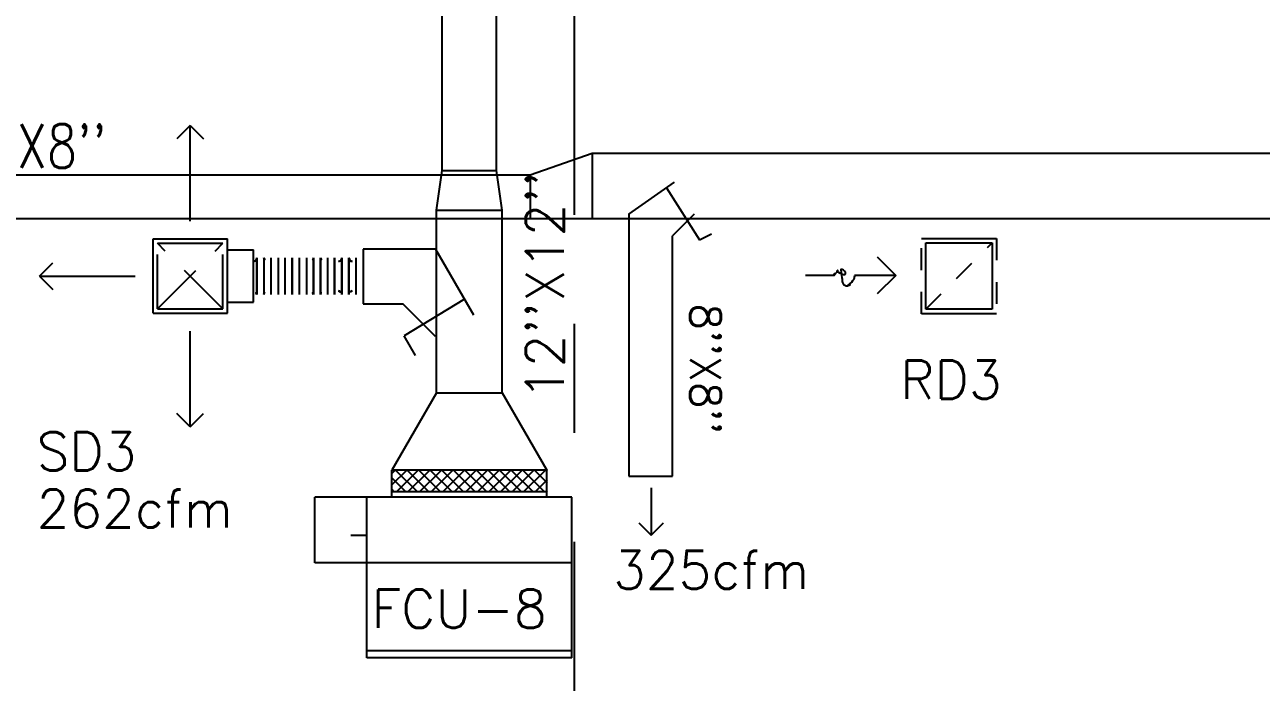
# Model space of a CAD drawing. Extents: x 417866230.2 to 417866327.8, y 43498045.5 to 43498135.4.
# Drawn here: x 417866264.47 to 417866270.15, y 43498086.09 to 43498089.11 of the extents above; entities that cross this region are included whole.
import ezdxf

# ---------------------------------------------------------------- set-up
doc = ezdxf.new("R2010")
doc.units = 0
doc.header["$MEASUREMENT"] = 0
doc.linetypes.add('CENTERX2', pattern=[4, 2.5, -0.5, 0.5, -0.5])
doc.linetypes.add('HIDDEN', pattern=[0.375, 0.25, -0.125])
doc.layers.get('0').update_dxf_attribs({"linetype": 'CONTINUOUS'})
for name, color, linetype in [('AXES', 11, 'CENTERX2'), ('DUCT', 6, 'CONTINUOUS'), ('FCU', 6, 'CONTINUOUS'), ('M-AC-FLEX', 3, 'CONTINUOUS'), ('M-EGU.', 2, 'CONTINUOUS'), ('SCD', 2, 'CONTINUOUS')]:
    doc.layers.add(name, color=color, linetype=linetype)
doc.styles.add('ROMANS', font='ROMANS.shx', dxfattribs={"width": 0.6})

# ---------------------------------------------------------------- blocks, each defined once
blk = doc.blocks.new('15RCD')
at = {"layer": 'M-EGU.', "linetype": 'HIDDEN'}
for p, q in [((-215.5, -215.5), (-215.5, 215.5)), ((-215.5, 215.5), (215.5, 215.5)), ((215.5, 215.5), (215.5, -215.5)), ((-190.5, -190.5), (190.5, 190.5)), ((215.5, -215.5), (-215.5, -215.5))]:
    blk.add_line(p, q, dxfattribs=at)
at = {"layer": 'M-EGU.'}
for p, q in [((-190.5, -190.5), (-190.5, 190.5)), ((-190.5, 190.5), (190.5, 190.5)), ((190.5, 190.5), (190.5, -190.5)), ((-468.7, 110.1), (-362.7, 4)), ((-717.7, 4), (-880.4, 4)), ((-362.7, 4), (-598.2, 4)), ((-362.7, 4), (-468.7, -102)), ((190.5, -190.5), (-190.5, -190.5))]:
    blk.add_line(p, q, dxfattribs=at)
blk.add_lwpolyline([(-717.7, 4, -0.1324), (-701, 28.2, -0.15664), (-677.9, 37.7, -0.736612), (-658.9, -9.5, 0.774232), (-638, -55.2, 0.203349), (-606.4, -34.6, 0.193808), (-598.2, 4)], format="xyb", dxfattribs=at)
blk = doc.blocks.new('*X118')
at = {"color": 0}
for p, q in [((23911.7, -1650.2), (23966, -1595.9)), ((23911.7, -1597.2), (23912.9, -1595.9)), ((23969.8, -1695.9), (23911.7, -1637.8)), ((23919, -1695.9), (24019, -1595.9)), ((24022.8, -1695.9), (23922.8, -1595.9)), ((23972, -1695.9), (24072, -1595.9)), ((24075.9, -1695.9), (23975.9, -1595.9)), ((24025.1, -1695.9), (24125.1, -1595.9)), ((24128.9, -1695.9), (24028.9, -1595.9)), ((24078.1, -1695.9), (24178.1, -1595.9)), ((24181.9, -1695.9), (24081.9, -1595.9)), ((24131.1, -1695.9), (24231.1, -1595.9)), ((24235, -1695.9), (24135, -1595.9)), ((24184.2, -1695.9), (24284.2, -1595.9)), ((24288, -1695.9), (24188, -1595.9)), ((24237.2, -1695.9), (24337.2, -1595.9)), ((24341, -1695.9), (24241, -1595.9)), ((24290.2, -1695.9), (24390.2, -1595.9)), ((24394.1, -1695.9), (24294.1, -1595.9)), ((24343.3, -1695.9), (24443.3, -1595.9)), ((24447.1, -1695.9), (24347.1, -1595.9)), ((24396.3, -1695.9), (24496.3, -1595.9)), ((24500.1, -1695.9), (24400.1, -1595.9)), ((24449.3, -1695.9), (24549.3, -1595.9)), ((24553.2, -1695.9), (24453.2, -1595.9)), ((24502.4, -1695.9), (24602.4, -1595.9)), ((24606.2, -1695.9), (24506.2, -1595.9)), ((24555.4, -1695.9), (24623.7, -1627.6)), ((24623.7, -1660.4), (24559.2, -1595.9)), ((24623.7, -1607.4), (24612.3, -1595.9)), ((23916.8, -1695.9), (23911.7, -1690.9)), ((24608.4, -1695.9), (24623.7, -1680.7))]:
    blk.add_line(p, q, dxfattribs=at)

msp = doc.modelspace()

# ---------------------------------------------------------------- linework, layer by layer
at = {"layer": 'AXES'}
msp.add_line((417866266.9969, 43498056.2378), (417866266.9969, 43498134.7153), dxfattribs=at)
at = {"layer": 'DUCT'}
for p, q in [((417866266.3891, 43498088.441), (417866266.3891, 43498092.2138)), ((417866266.6391, 43498088.441), (417866266.6391, 43498092.2138)), ((417866266.7925, 43498088.4203), (417866267.078, 43498088.5203)), ((417866267.078, 43498088.5203), (417866284.5263, 43498088.5203)), ((417866267.078, 43498088.5203), (417866267.078, 43498088.2203)), ((417866264.138, 43498088.4203), (417866266.7925, 43498088.4203)), ((417866266.3641, 43498088.2581), (417866266.3891, 43498088.441)), ((417866266.3891, 43498088.441), (417866266.6391, 43498088.441)), ((417866266.6641, 43498088.2581), (417866266.6391, 43498088.441)), ((417866266.7925, 43498088.4203), (417866266.7925, 43498088.2203)), ((417866267.2458, 43498088.24), (417866267.4557, 43498088.387)), ((417866267.4189, 43498088.3612), (417866267.5691, 43498088.1219)), ((417866266.3641, 43498088.2581), (417866266.6641, 43498088.2581)), ((417866266.3641, 43498087.42), (417866266.3641, 43498088.2581)), ((417866266.6641, 43498087.42), (417866266.6641, 43498088.2581)), ((417866267.2458, 43498088.24), (417866267.2458, 43498087.0383)), ((417866267.5458, 43498088.24), (417866267.4458, 43498088.14)), ((417866264.138, 43498088.2203), (417866275.018, 43498088.2203)), ((417866267.4458, 43498087.0383), (417866267.4458, 43498088.14)), ((417866267.5691, 43498088.1219), (417866267.6255, 43498088.1506)), ((417866267.5691, 43498088.1219), (417866267.5691, 43498088.1219)), ((417866266.0267, 43498088.0795), (417866266.0267, 43498087.8295)), ((417866266.3589, 43498088.0795), (417866266.0267, 43498088.0795)), ((417866266.3589, 43498088.0795), (417866266.5328, 43498087.7783)), ((417866266.4916, 43498087.8496), (417866266.2146, 43498087.6824)), ((417866266.0267, 43498087.8295), (417866266.2089, 43498087.8295)), ((417866266.3589, 43498087.6795), (417866266.2089, 43498087.8295)), ((417866266.2667, 43498087.5922), (417866266.2146, 43498087.6824)), ((417866266.3641, 43498087.42), (417866266.1581, 43498087.0668)), ((417866266.3641, 43498087.42), (417866266.6641, 43498087.42)), ((417866266.6641, 43498087.42), (417866266.8701, 43498087.0668)), ((417866267.2458, 43498087.0383), (417866267.4458, 43498087.0383))]:
    msp.add_line(p, q, dxfattribs=at)
at = {"layer": 'FCU', "color": 3}
for p, q in [((417866266.8701, 43498087.0668), (417866266.1581, 43498087.0668)), ((417866266.1581, 43498086.9418), (417866266.1581, 43498087.0668)), ((417866266.8701, 43498086.9418), (417866266.8701, 43498087.0668)), ((417866266.0441, 43498086.9418), (417866265.8061, 43498086.9418)), ((417866265.8061, 43498086.6418), (417866265.8061, 43498086.9418)), ((417866266.8701, 43498086.9668), (417866266.1581, 43498086.9668)), ((417866266.0441, 43498086.7668), (417866265.9707, 43498086.7668)), ((417866266.0441, 43498086.6418), (417866265.8061, 43498086.6418)), ((417866266.9841, 43498086.2368), (417866266.0441, 43498086.2368))]:
    msp.add_line(p, q, dxfattribs=at)
at = {"layer": 'FCU', "color": 6}
for p, q in [((417866266.0441, 43498086.2048), (417866266.0441, 43498086.9418)), ((417866266.9841, 43498086.9418), (417866266.0441, 43498086.9418)), ((417866266.9841, 43498086.2048), (417866266.9841, 43498086.9418)), ((417866266.9841, 43498086.6418), (417866266.0441, 43498086.6418)), ((417866266.9841, 43498086.2048), (417866266.0441, 43498086.2048))]:
    msp.add_line(p, q, dxfattribs=at)
at = {"layer": 'M-AC-FLEX', "color": 11}
for p, q in [((417866265.5396, 43498088.0396), (417866265.5396, 43498087.8716)), ((417866265.5396, 43498088.0396), (417866265.5396, 43498087.8716)), ((417866265.5396, 43498087.8713), (417866265.5396, 43498088.0394)), ((417866265.5396, 43498087.8713), (417866265.5396, 43498088.0394)), ((417866265.5716, 43498088.0396), (417866265.5716, 43498087.8716)), ((417866265.6042, 43498088.0396), (417866265.6042, 43498087.8716)), ((417866265.6042, 43498088.0396), (417866265.6042, 43498087.8716)), ((417866265.6368, 43498088.0396), (417866265.6368, 43498087.8716)), ((417866265.6368, 43498088.0396), (417866265.6368, 43498087.8716)), ((417866265.6694, 43498087.8713), (417866265.6694, 43498088.0394)), ((417866265.7014, 43498088.0396), (417866265.7014, 43498087.8716)), ((417866265.7014, 43498088.0396), (417866265.7014, 43498087.8716)), ((417866265.7014, 43498087.8713), (417866265.7014, 43498088.0394)), ((417866265.7014, 43498087.8713), (417866265.7014, 43498088.0394)), ((417866265.734, 43498088.0396), (417866265.734, 43498087.8716)), ((417866265.734, 43498088.0396), (417866265.734, 43498087.8716)), ((417866265.7666, 43498088.0396), (417866265.7666, 43498087.8716)), ((417866265.7666, 43498088.0396), (417866265.7666, 43498087.8716)), ((417866265.7992, 43498088.0396), (417866265.7992, 43498087.8716)), ((417866265.7992, 43498088.0396), (417866265.7992, 43498087.8716)), ((417866265.7992, 43498087.8713), (417866265.7992, 43498088.0394)), ((417866265.7992, 43498087.8713), (417866265.7992, 43498088.0394)), ((417866265.8312, 43498088.0396), (417866265.8312, 43498087.8716)), ((417866265.8312, 43498088.0396), (417866265.8312, 43498087.8716)), ((417866265.8312, 43498087.8713), (417866265.8312, 43498088.0394)), ((417866265.8312, 43498087.8713), (417866265.8312, 43498088.0394)), ((417866265.8638, 43498088.0396), (417866265.8638, 43498087.8716)), ((417866265.8638, 43498088.0396), (417866265.8638, 43498087.8716)), ((417866265.8963, 43498088.0396), (417866265.8963, 43498087.8716)), ((417866265.8963, 43498088.0396), (417866265.8963, 43498087.8716)), ((417866265.8963, 43498088.0396), (417866265.8963, 43498087.8716)), ((417866265.8963, 43498087.8713), (417866265.8963, 43498088.0394)), ((417866265.9289, 43498088.0396), (417866265.9289, 43498087.8716)), ((417866265.9289, 43498088.0396), (417866265.9289, 43498087.8716)), ((417866265.9289, 43498087.8713), (417866265.9289, 43498088.0394)), ((417866265.961, 43498088.0396), (417866265.961, 43498087.8716)), ((417866265.961, 43498087.8713), (417866265.961, 43498088.0394)), ((417866265.9941, 43498088.0396), (417866265.9941, 43498087.8716)), ((417866266.0267, 43498088.0396), (417866266.0267, 43498087.8716))]:
    msp.add_line(p, q, dxfattribs=at)
at = {"layer": 'M-AC-FLEX'}
for points in [[(417866265.5242, 43498088.0234, 0.397838), (417866265.5396, 43498088.0396)], [(417866265.5396, 43498088.0396, -0.397837), (417866265.5242, 43498088.0234, -0.397837)], [(417866265.5396, 43498088.0396, -0.397837), (417866265.5242, 43498088.0234, -0.397837)], [(417866265.5716, 43498088.0391, -0.00451), (417866265.5716, 43498088.0394, 1.018005), (417866265.5396, 43498088.0394)], [(417866265.5396, 43498088.0391, 0.00451), (417866265.5396, 43498088.0394, -1.018005), (417866265.5716, 43498088.0394)], [(417866265.5716, 43498088.0396, 1), (417866265.6042, 43498088.0396, -1), (417866265.6368, 43498088.0396)], [(417866265.5716, 43498088.0396, 0.412332), (417866265.5878, 43498088.0233, 0.412332)], [(417866265.6042, 43498088.0396, -1), (417866265.5716, 43498088.0396)], [(417866265.6042, 43498088.0396, -1), (417866265.6368, 43498088.0396)], [(417866265.6694, 43498088.0396, -1), (417866265.6368, 43498088.0396, 1), (417866265.6042, 43498088.0396)], [(417866265.6368, 43498088.0396, 1), (417866265.6042, 43498088.0396)], [(417866265.6368, 43498088.0396, 1), (417866265.6694, 43498088.0396)], [(417866265.7014, 43498088.0391, -0.00451), (417866265.7014, 43498088.0394, 1.018005), (417866265.6694, 43498088.0394)], [(417866265.6694, 43498088.0391, 0.00451), (417866265.6694, 43498088.0394, -1.018005), (417866265.7014, 43498088.0394)], [(417866265.7014, 43498088.0396, 1), (417866265.734, 43498088.0396, -1), (417866265.7666, 43498088.0396)], [(417866265.734, 43498088.0396, -1), (417866265.7014, 43498088.0396)], [(417866265.7666, 43498088.0396, 1), (417866265.734, 43498088.0396)], [(417866265.734, 43498088.0396, -1), (417866265.7666, 43498088.0396)], [(417866265.7992, 43498088.0396, -1), (417866265.7666, 43498088.0396, 1), (417866265.734, 43498088.0396)], [(417866265.7666, 43498088.0396, 1), (417866265.7992, 43498088.0396)], [(417866265.7992, 43498088.0396, -0.412332), (417866265.783, 43498088.0233, -0.412332)], [(417866265.7992, 43498088.0391, 0.00451), (417866265.7992, 43498088.0394, -1.018005), (417866265.8312, 43498088.0394)], [(417866265.8312, 43498088.0391, -0.00451), (417866265.8312, 43498088.0394, 1.018005), (417866265.7992, 43498088.0394)], [(417866265.8312, 43498088.0396, 1), (417866265.8638, 43498088.0396, -1), (417866265.8963, 43498088.0396)], [(417866265.8638, 43498088.0396, -1), (417866265.8312, 43498088.0396)], [(417866265.8312, 43498088.0396, 0.412332), (417866265.8474, 43498088.0233, 0.412332)], [(417866265.8638, 43498088.0396, -1), (417866265.8963, 43498088.0396)], [(417866265.9289, 43498088.0396, -1), (417866265.8963, 43498088.0396, 1), (417866265.8638, 43498088.0396)], [(417866265.8963, 43498088.0396, 1), (417866265.8638, 43498088.0396)], [(417866265.8963, 43498088.0396, 1), (417866265.9289, 43498088.0396, -1), (417866265.9615, 43498088.0396)], [(417866265.8963, 43498088.0396, 1), (417866265.9289, 43498088.0396)], [(417866265.9289, 43498088.0396, -1), (417866265.8963, 43498088.0396)], [(417866265.9142, 43498088.0234, 0.385802), (417866265.9289, 43498088.0396, -1), (417866265.9615, 43498088.0396)], [(417866265.9289, 43498088.0396, -0.385802), (417866265.9142, 43498088.0234, -0.385802)], [(417866265.9615, 43498088.0396, 1), (417866265.9289, 43498088.0396)], [(417866265.9289, 43498088.0396, -1), (417866265.9615, 43498088.0396)], [(417866265.9762, 43498088.0234, -0.385802), (417866265.9615, 43498088.0396, 1), (417866265.9289, 43498088.0396)], [(417866265.9289, 43498088.0396, -1), (417866265.9615, 43498088.0396)], [(417866265.9941, 43498088.0396, -1), (417866265.9615, 43498088.0396, 1), (417866265.9289, 43498088.0396)], [(417866265.9615, 43498088.0396, 1), (417866265.9289, 43498088.0396)], [(417866265.9615, 43498088.0396, 1), (417866265.9941, 43498088.0396, -1), (417866266.0267, 43498088.0396)], [(417866265.9615, 43498088.0396, 0.385802), (417866265.9762, 43498088.0234, 0.385802)], [(417866265.9941, 43498088.0396, -1), (417866265.9615, 43498088.0396)], [(417866265.9615, 43498088.0396, 1), (417866265.9941, 43498088.0396)], [(417866265.5396, 43498087.8716, 0.412332), (417866265.5234, 43498087.8879, 0.412332)], [(417866265.5396, 43498087.8716, 0.397837), (417866265.5242, 43498087.8878, 0.397837)], [(417866265.5396, 43498087.8716, -0.00451), (417866265.5396, 43498087.8713, 0.008922), (417866265.5396, 43498087.8707)], [(417866265.5716, 43498087.8716, -0.999838), (417866265.5396, 43498087.871)], [(417866265.5396, 43498087.8716, 0.999838), (417866265.5716, 43498087.871)], [(417866265.5396, 43498087.8716, 0.999838), (417866265.5716, 43498087.871)], [(417866265.5716, 43498087.8716, -0.999838), (417866265.5396, 43498087.871)], [(417866265.5396, 43498087.871, -0.004461), (417866265.5396, 43498087.8713)], [(417866265.5396, 43498087.871, -0.004461), (417866265.5396, 43498087.8713)], [(417866265.5396, 43498087.8713, 0.008922), (417866265.5396, 43498087.8707)], [(417866265.5716, 43498087.8716, -0.412332), (417866265.5878, 43498087.8879, -0.412332)], [(417866265.5716, 43498087.8716, -1), (417866265.6042, 43498087.8716, 1), (417866265.6368, 43498087.8716)], [(417866265.5716, 43498087.8716, 0.00451), (417866265.5716, 43498087.8713, -0.008922), (417866265.5716, 43498087.8707)], [(417866265.5716, 43498087.871, 0.004461), (417866265.5716, 43498087.8713)], [(417866265.5716, 43498087.8713, -0.008922), (417866265.5716, 43498087.8707)], [(417866265.5716, 43498087.871, 0.004461), (417866265.5716, 43498087.8713)], [(417866265.6694, 43498087.8716, 1), (417866265.6368, 43498087.8716, -1), (417866265.6042, 43498087.8716)], [(417866265.6694, 43498087.8716, -0.00451), (417866265.6694, 43498087.8713, 0.008922), (417866265.6694, 43498087.8707)], [(417866265.7014, 43498087.8716, -0.999838), (417866265.6694, 43498087.871)], [(417866265.6694, 43498087.8716, 0.999838), (417866265.7014, 43498087.871)], [(417866265.6694, 43498087.8716, 0.999838), (417866265.7014, 43498087.871)], [(417866265.7014, 43498087.8716, -0.999838), (417866265.6694, 43498087.871)], [(417866265.6694, 43498087.871, -0.004461), (417866265.6694, 43498087.8713)], [(417866265.6694, 43498087.871, -0.004461), (417866265.6694, 43498087.8713)], [(417866265.6694, 43498087.8713, 0.008922), (417866265.6694, 43498087.8707)], [(417866265.7014, 43498087.8716, -1), (417866265.734, 43498087.8716, 1), (417866265.7666, 43498087.8716)], [(417866265.7014, 43498087.8716, 0.00451), (417866265.7014, 43498087.8713, -0.008922), (417866265.7014, 43498087.8707)], [(417866265.7014, 43498087.871, 0.004461), (417866265.7014, 43498087.8713)], [(417866265.7014, 43498087.8713, -0.008922), (417866265.7014, 43498087.8707)], [(417866265.7014, 43498087.871, 0.004461), (417866265.7014, 43498087.8713)], [(417866265.7992, 43498087.8716, 1), (417866265.7666, 43498087.8716, -1), (417866265.734, 43498087.8716)], [(417866265.7992, 43498087.8716, 0.412332), (417866265.783, 43498087.8879, 0.412332)], [(417866265.7992, 43498087.8716, 0.999838), (417866265.8312, 43498087.871)], [(417866265.8312, 43498087.8716, -0.999838), (417866265.7992, 43498087.871)], [(417866265.7992, 43498087.8716, -0.00451), (417866265.7992, 43498087.8713, 0.008922), (417866265.7992, 43498087.8707)], [(417866265.8312, 43498087.8716, -0.999838), (417866265.7992, 43498087.871)], [(417866265.7992, 43498087.8716, 0.999838), (417866265.8312, 43498087.871)], [(417866265.7992, 43498087.871, -0.004461), (417866265.7992, 43498087.8713)], [(417866265.7992, 43498087.8713, 0.008922), (417866265.7992, 43498087.8707)], [(417866265.7992, 43498087.871, -0.004461), (417866265.7992, 43498087.8713)], [(417866265.8312, 43498087.8716, -1), (417866265.8638, 43498087.8716, 1), (417866265.8963, 43498087.8716)], [(417866265.8312, 43498087.8716, -0.412332), (417866265.8474, 43498087.8879, -0.412332)], [(417866265.8312, 43498087.8716, 0.00451), (417866265.8312, 43498087.8713, -0.008922), (417866265.8312, 43498087.8707)], [(417866265.8312, 43498087.871, 0.004461), (417866265.8312, 43498087.8713)], [(417866265.8312, 43498087.871, 0.004461), (417866265.8312, 43498087.8713)], [(417866265.8312, 43498087.8713, -0.008922), (417866265.8312, 43498087.8707)], [(417866265.9289, 43498087.8716, 1), (417866265.8963, 43498087.8716, -1), (417866265.8638, 43498087.8716)], [(417866265.8963, 43498087.8716, -1), (417866265.9289, 43498087.8716, 1), (417866265.9615, 43498087.8716)], [(417866265.8963, 43498087.8716, 0.00451), (417866265.8963, 43498087.8713, -0.008922), (417866265.8963, 43498087.8707)], [(417866265.8963, 43498087.871, 0.004461), (417866265.8963, 43498087.8713)], [(417866265.9142, 43498087.8878, -0.385802), (417866265.9289, 43498087.8716, 1), (417866265.9615, 43498087.8716)], [(417866265.9941, 43498087.8716, 1), (417866265.9615, 43498087.8716, -1), (417866265.9289, 43498087.8716)], [(417866265.9762, 43498087.8878, 0.385802), (417866265.9615, 43498087.8716, -1), (417866265.9289, 43498087.8716)], [(417866265.9289, 43498087.8716, -0.00451), (417866265.9289, 43498087.8713, 0.008922), (417866265.9289, 43498087.8707)], [(417866265.9289, 43498087.871, -0.004461), (417866265.9289, 43498087.8713)], [(417866265.9615, 43498087.8716, -1), (417866265.9941, 43498087.8716, 1), (417866266.0267, 43498087.8716)], [(417866265.9615, 43498087.8716, 0.00451), (417866265.9615, 43498087.8713, -0.008922), (417866265.9615, 43498087.8707)], [(417866265.9615, 43498087.871, 0.004461), (417866265.9615, 43498087.8713)]]:
    msp.add_lwpolyline(points, format="xyb", dxfattribs=at)
at = {"layer": 'M-EGU.'}
for p, q in [((417866265.2338, 43498088.6473), (417866265.1727, 43498088.5862)), ((417866265.2338, 43498088.2085), (417866265.2338, 43498088.6473)), ((417866265.2338, 43498088.6473), (417866265.2949, 43498088.5862)), ((417866265.0634, 43498088.1265), (417866265.4042, 43498088.1265)), ((417866265.0634, 43498087.7857), (417866265.0634, 43498088.1265)), ((417866265.4042, 43498087.7857), (417866265.4042, 43498088.1265)), ((417866265.4042, 43498088.0761), (417866265.5242, 43498088.0761)), ((417866265.5242, 43498087.8361), (417866265.5242, 43498088.0761)), ((417866264.5426, 43498087.9561), (417866264.6037, 43498088.0172)), ((417866264.5426, 43498087.9561), (417866264.9814, 43498087.9561)), ((417866264.5426, 43498087.9561), (417866264.6037, 43498087.895)), ((417866265.0634, 43498087.7857), (417866265.4042, 43498087.7857)), ((417866265.4042, 43498087.8361), (417866265.5242, 43498087.8361)), ((417866265.2338, 43498087.2649), (417866265.2338, 43498087.7037)), ((417866265.2338, 43498087.2649), (417866265.1727, 43498087.326)), ((417866265.2338, 43498087.2649), (417866265.2949, 43498087.326)), ((417866267.348, 43498086.9854), (417866267.348, 43498086.7676)), ((417866267.2914, 43498086.8241), (417866267.348, 43498086.7676)), ((417866267.348, 43498086.7676), (417866267.4045, 43498086.8241))]:
    msp.add_line(p, q, dxfattribs=at)
at = {"layer": 'M-EGU.', "linetype": 'HIDDEN'}
for p, q in [((417866265.0834, 43498088.1065), (417866265.3842, 43498088.1065)), ((417866265.0834, 43498087.8057), (417866265.3842, 43498088.1065)), ((417866265.3842, 43498087.8057), (417866265.0834, 43498088.1065)), ((417866265.0834, 43498087.8057), (417866265.0834, 43498088.1065)), ((417866265.3842, 43498087.8057), (417866265.3842, 43498088.1065)), ((417866265.0834, 43498087.8057), (417866265.3842, 43498087.8057))]:
    msp.add_line(p, q, dxfattribs=at)

# ---------------------------------------------------------------- block references
at = {"layer": 'FCU', "color": 11, "xscale": 0.0009999871253967285, "yscale": 0.001000002026557922, "zscale": 0.001, "rotation": 180}
msp.add_blockref('*X118', (417866290.7818, 43498085.3708), dxfattribs=at)
at = {"layer": 'M-EGU.', "xscale": 0.000800000011920929, "yscale": 0.0007999999970197678, "zscale": 0.0008}
msp.add_blockref('15RCD', (417866268.7598, 43498087.9561), dxfattribs=at)

# ---------------------------------------------------------------- texts
at = {"layer": 'SCD', "style": 'ROMANS', "width": 0.8}
msp.add_text("8''X8''", height=0.2, dxfattribs=at).set_placement((417866264.1659, 43498088.4522))
at = {"layer": 'SCD', "style": 'ROMANS'}
for s, height, rotation, p in [("12''X12''", 0.175, 90, (417866266.948, 43498087.3879)), ("8''X8''", 0.14, 270, (417866267.5276, 43498087.8296))]:
    msp.add_text(s, height=height, rotation=rotation, dxfattribs=at).set_placement(p)
for s, p in [('RD3', (417866268.4904, 43498087.3936)), ('SD3', (417866264.53, 43498087.0649)), ('262cfm', (417866264.53, 43498086.8027)), ('325cfm', (417866267.1738, 43498086.5216)), ('FCU-8', (417866266.0664, 43498086.343))]:
    msp.add_text(s, height=0.175, dxfattribs=at).set_placement(p)

doc.saveas('drawing.dxf')
